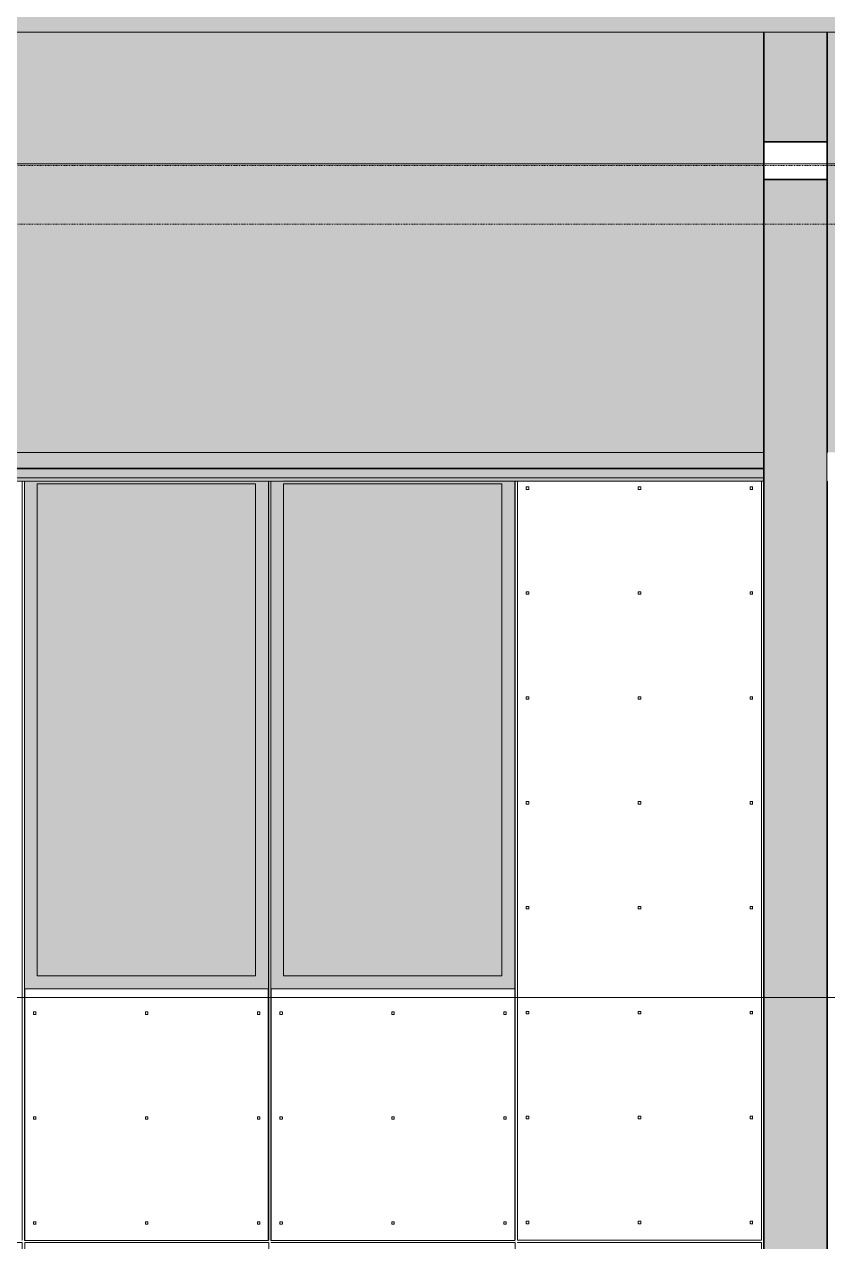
# Model space of a CAD drawing. Header units: inches. Extents: x 1750 to 7619, y -360 to 620.
# Drawn here: x 3175.7 to 3300.9, y 229.9 to 419.7 of the extents above; entities that cross this region are included whole.
import ezdxf

# ---------------------------------------------------------------- set-up
doc = ezdxf.new("R2010")
doc.units = ezdxf.units.IN
doc.header["$MEASUREMENT"] = 0
doc.linetypes.add('Aligning Line 1_8_', pattern=[0.25, 0.125, -0.125])
doc.linetypes.add('Grid Line 1_2_', pattern=[0.875, 0.5, -0.125, 0.125, -0.125])
for name, color, linetype, lineweight in [('0-1', 7, 'Continuous', 5), ('A-FLOR-LEVL-1', 51, 'Grid Line 1_2_', 9), ('A-GENM', 5, 'Continuous', 9), ('A-GLAZ', 151, 'Continuous', 13), ('A-GLAZ-1', 251, 'Continuous', 9), ('A-WALL', 113, 'Continuous', 13), ('A-WALL-PATT-1', 251, 'Continuous', 9), ('G-ANNO-SYMB', 111, 'Aligning Line 1_8_', 9), ('G-ANNO-SYMB-1', 191, 'Aligning Line 1_8_', 9)]:
    doc.layers.add(name, color=color, linetype=linetype, lineweight=lineweight)

# ---------------------------------------------------------------- blocks, each defined once
blk = doc.blocks.new('CTR - 2nd Phase_rvt-1-BUILDING ELEVATION - EAST')
at = {"layer": 'A-FLOR-LEVL-1'}
for p, q in [((1814.21, 398), (4168.71, 398)), ((1814.21, 268), (4168.71, 268))]:
    blk.add_line(p, q, dxfattribs=at)
at = {"layer": 'G-ANNO-SYMB-1'}
blk.add_line((1910.93, 388.59), (4072.04, 388.59), dxfattribs=at)
blk = doc.blocks.new('CTR - 1st Phase - Common Walls_rvt-1-BUILDING ELEVATION - EAST')
at = {"layer": 'A-FLOR-LEVL-1'}
for p, q in [((1814.21, 398), (4168.71, 398)), ((1814.21, 268), (4168.71, 268))]:
    blk.add_line(p, q, dxfattribs=at)
blk = doc.blocks.new('CTR - 1st Phase -Stairs _ Elevators_rvt-1-BUILDING ELEVATION - EAST')
at = {"layer": 'A-FLOR-LEVL-1'}
for p, q in [((1814.21, 398), (4168.71, 398)), ((1814.21, 268), (4168.71, 268))]:
    blk.add_line(p, q, dxfattribs=at)
blk = doc.blocks.new('Basic Wall _ EXT - FIBER CEMENT - LARGE - ___-2162455-BUILDING ELEVATION - EAST')
at = {"layer": 'A-WALL'}
for points in [[(3143.44, 350.53), (3290.91, 350.53), (3290.91, 353), (2944.94, 353), (2944.94, 350.53), (3126.55, 350.53)], [(2952.33, 350.46), (3290.91, 350.5), (3290.91, 350.53), (2944.94, 350.5), (2944.95, 350.46), (2948.67, 350.46)], [(3290.2, 349.02), (3290.91, 349.02), (3290.89, 350.46), (2944.94, 350.46), (2944.94, 349.02), (3261.62, 349.02)], [(3290.91, 348.68), (3290.91, 348.68), (3290.91, 349.02), (2944.94, 349.02), (2944.94, 348.68), (3290.04, 348.68)], [(3136.94, 348.55), (3290.91, 348.59), (3290.91, 348.68), (2944.94, 348.64), (2944.94, 348.55), (3126.55, 348.55)]]:
    blk.add_hatch(color=256, dxfattribs=at).paths.add_polyline_path(points, flags=0)
for p, q in [((2944.94, 353), (3290.91, 353)), ((3290.91, 353), (3290.91, 350.53)), ((2944.94, 350.53), (3290.91, 350.53)), ((2944.94, 350.46), (3290.91, 350.46)), ((3290.91, 350.53), (3290.91, 350.46)), ((3290.91, 350.46), (3290.91, 349.02)), ((2944.94, 349.02), (3290.91, 349.02)), ((2944.94, 348.51), (3290.91, 348.51)), ((3290.91, 349.02), (3290.91, 348.68)), ((3290.91, 348.68), (3290.91, 348.55)), ((3290.91, 348.55), (3290.91, 348.53)), ((3290.91, 348.53), (3290.91, 348.51))]:
    blk.add_line(p, q, dxfattribs=at)
blk = doc.blocks.new('Basic Wall _ EXT - FIBER CEMENT - SMALL - ___-2145929-BUILDING ELEVATION - EAST')
at = {"layer": 'A-WALL'}
blk.add_hatch(color=256, dxfattribs=at).paths.add_polyline_path([(2067.11, 418.54), (3867.29, 418.54), (3867.29, 423.66), (2061.36, 423.66), (2061.36, 418.54), (2062.89, 418.54)], flags=0)
blk.add_line((2061.36, 418.54), (3867.29, 418.54), dxfattribs=at)
blk = doc.blocks.new('_THE_ WINDOW _ DOOR - Window - 3rd Floor-V2-BUILDING ELEVATION - EAST')
at = {"layer": 'A-GLAZ'}
h = blk.add_hatch(color=256, dxfattribs=at)
h.paths.add_polyline_path([(3177.71, 269.37), (3213.74, 269.37), (3213.74, 348.51), (3175.71, 348.51), (3175.71, 269.37)], flags=0)
h.paths.add_polyline_path([(3194.09, 271.37), (3177.71, 271.37), (3177.71, 348.12), (3211.74, 348.12), (3211.74, 271.37)], flags=0)
blk.add_hatch(color=256, dxfattribs=at).paths.add_polyline_path([(3194.09, 271.37), (3211.74, 271.37), (3211.74, 348.12), (3177.71, 348.12), (3177.71, 271.37)], flags=0)
at = {"layer": 'A-GLAZ-1'}
h = blk.add_hatch(dxfattribs=at)
h.set_pattern_fill('FP_13', color=256, style=0, pattern_type=2)
h.set_pattern_definition([(0, (3215.48, 287.55), (-38.4, 120.38), [0.392, -38.007]), (0, (3215.48, 287.95), (-38.4, 120.38), [0.392, -38.007]), (0, (3215.48, 303.91), (-38.4, 120.38), [0.392, -38.007]), (0, (3215.48, 304.3), (-38.4, 120.38), [0.392, -38.007]), (0, (3215.48, 320.27), (-38.4, 120.38), [0.392, -38.007]), (0, (3215.48, 320.66), (-38.4, 120.38), [0.392, -38.007]), (0, (3215.48, 336.62), (-38.4, 120.38), [0.392, -38.007]), (0, (3215.48, 337.02), (-38.4, 120.38), [0.392, -38.007]), (0, (3215.48, 352.98), (-38.4, 120.38), [0.392, -38.007]), (0, (3215.48, 353.38), (-38.4, 120.38), [0.392, -38.007]), (0, (3215.48, 369.34), (-38.4, 120.38), [0.392, -38.007]), (0, (3215.48, 369.73), (-38.4, 120.375), [0.392, -38.007]), (0, (3215.48, 385.7), (-38.4, 120.375), [0.392, -38.007]), (0, (3215.48, 386.09), (-38.4, 120.375), [0.392, -38.007]), (0, (3215.48, 402.05), (-38.4, 120.375), [0.392, -38.007]), (0, (3215.48, 402.45), (-38.4, 120.375), [0.392, -38.007]), (0, (3232.93, 287.55), (-38.4, 120.38), [0.392, -38.007]), (0, (3232.93, 287.95), (-38.4, 120.38), [0.392, -38.007]), (0, (3232.93, 303.91), (-38.4, 120.38), [0.392, -38.007]), (0, (3232.93, 304.3), (-38.4, 120.38), [0.392, -38.007]), (0, (3232.93, 320.27), (-38.4, 120.38), [0.392, -38.007]), (0, (3232.93, 320.66), (-38.4, 120.38), [0.392, -38.007]), (0, (3232.93, 336.62), (-38.4, 120.38), [0.392, -38.007]), (0, (3232.93, 337.02), (-38.4, 120.38), [0.392, -38.007]), (0, (3232.93, 352.98), (-38.4, 120.38), [0.392, -38.007]), (0, (3232.93, 353.38), (-38.4, 120.38), [0.392, -38.007]), (0, (3232.93, 369.34), (-38.4, 120.375), [0.392, -38.007]), (0, (3232.93, 369.73), (-38.4, 120.375), [0.392, -38.007]), (0, (3232.93, 385.7), (-38.4, 120.375), [0.392, -38.007]), (0, (3232.93, 386.09), (-38.4, 120.375), [0.392, -38.007]), (0, (3232.93, 402.05), (-38.4, 120.375), [0.392, -38.007]), (0, (3232.93, 402.45), (-38.4, 120.375), [0.392, -38.007]), (0, (3250.38, 287.55), (-38.4, 120.38), [0.392, -38.007]), (0, (3250.38, 287.95), (-38.4, 120.38), [0.392, -38.007]), (0, (3250.38, 303.91), (-38.4, 120.38), [0.392, -38.007]), (0, (3250.38, 304.3), (-38.4, 120.38), [0.392, -38.007]), (0, (3250.38, 320.27), (-38.4, 120.38), [0.392, -38.007]), (0, (3250.38, 320.66), (-38.4, 120.38), [0.392, -38.007]), (0, (3250.38, 336.62), (-38.4, 120.38), [0.392, -38.007]), (0, (3250.38, 337.02), (-38.4, 120.38), [0.392, -38.007]), (0, (3250.38, 352.98), (-38.4, 120.38), [0.392, -38.007]), (0, (3250.38, 353.38), (-38.4, 120.38), [0.392, -38.007]), (0, (3250.38, 369.34), (-38.4, 120.375), [0.392, -38.007]), (0, (3250.38, 369.73), (-38.4, 120.375), [0.392, -38.007]), (0, (3250.38, 385.7), (-38.4, 120.375), [0.392, -38.007]), (0, (3250.38, 386.09), (-38.4, 120.375), [0.392, -38.007]), (0, (3250.38, 402.05), (-38.4, 120.375), [0.392, -38.007]), (0, (3250.38, 402.45), (-38.4, 120.375), [0.392, -38.007]), (90, (3213.736, 285), (-38.4, 2e-15), [120, -0.375]), (90, (3214.11, 285), (-38.4, 2e-15), [120, -0.375]), (90, (3215.477, 287.554), (-38.4, 2e-15), [0.392, -119.982]), (90, (3215.477, 303.91), (-38.4, 2e-15), [0.392, -119.982]), (90, (3215.477, 320.268), (-38.4, 2e-15), [0.392, -119.982]), (90, (3215.477, 336.625), (-38.4, 2e-15), [0.392, -119.982]), (90, (3215.477, 352.982), (-38.4, 2e-15), [0.392, -119.982]), (90, (3215.477, 369.34), (-38.4, 2e-15), [0.392, -119.982]), (90, (3215.477, 385.697), (-38.4, 2e-15), [0.392, -119.982]), (90, (3215.477, 402.054), (-38.4, 2e-15), [0.392, -119.982]), (90, (3215.87, 287.554), (-38.4, 2e-15), [0.392, -119.982]), (90, (3215.87, 303.91), (-38.4, 2e-15), [0.392, -119.982]), (90, (3215.87, 320.268), (-38.4, 2e-15), [0.392, -119.982]), (90, (3215.87, 336.625), (-38.4, 2e-15), [0.392, -119.982]), (90, (3215.87, 352.982), (-38.4, 2e-15), [0.392, -119.982]), (90, (3215.87, 369.34), (-38.4, 2e-15), [0.392, -119.982]), (90, (3215.87, 385.697), (-38.4, 2e-15), [0.392, -119.982]), (90, (3215.87, 402.054), (-38.4, 2e-15), [0.392, -119.982]), (90, (3232.927, 287.554), (-38.4, 2e-15), [0.392, -119.982]), (90, (3232.927, 303.91), (-38.4, 2e-15), [0.392, -119.982]), (90, (3232.927, 320.268), (-38.4, 2e-15), [0.392, -119.982]), (90, (3232.927, 336.625), (-38.4, 2e-15), [0.392, -119.982]), (90, (3232.927, 352.982), (-38.4, 2e-15), [0.392, -119.982]), (90, (3232.927, 369.34), (-38.4, 2e-15), [0.392, -119.982]), (90, (3232.927, 385.697), (-38.4, 2e-15), [0.392, -119.982]), (90, (3232.927, 402.054), (-38.4, 2e-15), [0.392, -119.982]), (90, (3233.32, 287.554), (-38.4, 2e-15), [0.392, -119.982]), (90, (3233.32, 303.91), (-38.4, 2e-15), [0.392, -119.982]), (90, (3233.32, 320.268), (-38.4, 2e-15), [0.392, -119.982]), (90, (3233.32, 336.625), (-38.4, 2e-15), [0.392, -119.982]), (90, (3233.32, 352.982), (-38.4, 2e-15), [0.392, -119.982]), (90, (3233.32, 369.34), (-38.4, 2e-15), [0.392, -119.982]), (90, (3233.32, 385.697), (-38.4, 2e-15), [0.392, -119.982]), (90, (3233.32, 402.054), (-38.4, 2e-15), [0.392, -119.982]), (90, (3250.377, 287.554), (-38.4, 2e-15), [0.392, -119.982]), (90, (3250.377, 303.91), (-38.4, 2e-15), [0.392, -119.982]), (90, (3250.377, 320.268), (-38.4, 2e-15), [0.392, -119.982]), (90, (3250.377, 336.625), (-38.4, 2e-15), [0.392, -119.982]), (90, (3250.377, 352.982), (-38.4, 2e-15), [0.392, -119.982]), (90, (3250.377, 369.34), (-38.4, 2e-15), [0.392, -119.982]), (90, (3250.377, 385.697), (-38.4, 2e-15), [0.392, -119.982]), (90, (3250.377, 402.054), (-38.4, 2e-15), [0.392, -119.982]), (90, (3250.77, 287.554), (-38.4, 2e-15), [0.392, -119.982]), (90, (3250.77, 303.91), (-38.4, 2e-15), [0.392, -119.982]), (90, (3250.77, 320.268), (-38.4, 2e-15), [0.392, -119.982]), (90, (3250.77, 336.625), (-38.4, 2e-15), [0.392, -119.982]), (90, (3250.77, 352.982), (-38.4, 2e-15), [0.392, -119.982]), (90, (3250.77, 369.34), (-38.4, 2e-15), [0.392, -119.982]), (90, (3250.77, 385.697), (-38.4, 2e-15), [0.392, -119.982]), (90, (3250.77, 402.054), (-38.4, 2e-15), [0.392, -119.982]), (180, (3252.14, 284.62), (-38.4, 120.38), [38.025, -0.375]), (180, (3252.14, 285), (-38.4, 120.38), [38.025, -0.375])])
h.paths.add_polyline_path([(3175.71, 230.12), (3213.74, 230.12), (3213.74, 269.37), (3175.71, 269.37), (3175.71, 251.92)], flags=0)
at = {"layer": 'A-GLAZ'}
for p, q in [((3175.71, 348.53), (3175.71, 269.37)), ((3177.71, 271.37), (3177.71, 348.12)), ((3177.71, 348.12), (3211.74, 348.12)), ((3211.74, 348.12), (3211.74, 271.37)), ((3213.74, 269.37), (3213.74, 348.52)), ((3211.74, 271.37), (3177.71, 271.37)), ((3175.71, 269.37), (3213.74, 269.37)), ((3175.71, 269.37), (3175.71, 230.12)), ((3213.74, 230.12), (3213.74, 269.37)), ((3175.71, 230.12), (3213.74, 230.12))]:
    blk.add_line(p, q, dxfattribs=at)
blk = doc.blocks.new('_THE_ WINDOW _ DOOR - Window - 3rd Floor-V1-BUILDING ELEVATION - EAST')
at = {"layer": 'A-GLAZ'}
h = blk.add_hatch(color=256, dxfattribs=at)
h.paths.add_polyline_path([(2868.51, 269.37), (2906.54, 269.37), (2906.54, 348.51), (2868.51, 348.51), (2868.51, 343.61)], flags=0)
h.paths.add_polyline_path([(2870.51, 271.37), (2870.51, 348.12), (2904.54, 348.12), (2904.54, 271.37)], flags=0)
blk.add_hatch(color=256, dxfattribs=at).paths.add_polyline_path([(2870.51, 271.37), (2904.54, 271.37), (2904.54, 348.12), (2870.51, 348.12), (2870.51, 305.4)], flags=0)
at = {"layer": 'A-GLAZ-1'}
h = blk.add_hatch(dxfattribs=at)
h.set_pattern_fill('FP_12', color=256, style=0, pattern_type=2)
h.set_pattern_definition([(0, (2908.28, 287.55), (-38.4, 120.38), [0.392, -38.007]), (0, (2908.28, 287.95), (-38.4, 120.38), [0.392, -38.007]), (0, (2908.28, 303.91), (-38.4, 120.38), [0.392, -38.007]), (0, (2908.28, 304.3), (-38.4, 120.38), [0.392, -38.007]), (0, (2908.28, 320.27), (-38.4, 120.38), [0.392, -38.007]), (0, (2908.28, 320.66), (-38.4, 120.38), [0.392, -38.007]), (0, (2908.28, 336.62), (-38.4, 120.38), [0.392, -38.007]), (0, (2908.28, 337.02), (-38.4, 120.38), [0.392, -38.007]), (0, (2908.28, 352.98), (-38.4, 120.38), [0.392, -38.007]), (0, (2908.28, 353.38), (-38.4, 120.38), [0.392, -38.007]), (0, (2908.28, 369.34), (-38.4, 120.38), [0.392, -38.007]), (0, (2908.28, 369.73), (-38.4, 120.375), [0.392, -38.007]), (0, (2908.28, 385.7), (-38.4, 120.375), [0.392, -38.007]), (0, (2908.28, 386.09), (-38.4, 120.375), [0.392, -38.007]), (0, (2908.28, 402.05), (-38.4, 120.375), [0.392, -38.007]), (0, (2908.28, 402.45), (-38.4, 120.375), [0.392, -38.007]), (0, (2925.73, 287.55), (-38.4, 120.38), [0.392, -38.007]), (0, (2925.73, 287.95), (-38.4, 120.38), [0.392, -38.007]), (0, (2925.73, 303.91), (-38.4, 120.38), [0.392, -38.007]), (0, (2925.73, 304.3), (-38.4, 120.38), [0.392, -38.007]), (0, (2925.73, 320.27), (-38.4, 120.38), [0.392, -38.007]), (0, (2925.73, 320.66), (-38.4, 120.38), [0.392, -38.007]), (0, (2925.73, 336.62), (-38.4, 120.38), [0.392, -38.007]), (0, (2925.73, 337.02), (-38.4, 120.38), [0.392, -38.007]), (0, (2925.73, 352.98), (-38.4, 120.38), [0.392, -38.007]), (0, (2925.73, 353.38), (-38.4, 120.38), [0.392, -38.007]), (0, (2925.73, 369.34), (-38.4, 120.375), [0.392, -38.007]), (0, (2925.73, 369.73), (-38.4, 120.375), [0.392, -38.007]), (0, (2925.73, 385.7), (-38.4, 120.375), [0.392, -38.007]), (0, (2925.73, 386.09), (-38.4, 120.375), [0.392, -38.007]), (0, (2925.73, 402.05), (-38.4, 120.375), [0.392, -38.007]), (0, (2925.73, 402.45), (-38.4, 120.375), [0.392, -38.007]), (0, (2943.18, 287.55), (-38.4, 120.38), [0.392, -38.007]), (0, (2943.18, 287.95), (-38.4, 120.38), [0.392, -38.007]), (0, (2943.18, 303.91), (-38.4, 120.38), [0.392, -38.007]), (0, (2943.18, 304.3), (-38.4, 120.38), [0.392, -38.007]), (0, (2943.18, 320.27), (-38.4, 120.38), [0.392, -38.007]), (0, (2943.18, 320.66), (-38.4, 120.38), [0.392, -38.007]), (0, (2943.18, 336.62), (-38.4, 120.38), [0.392, -38.007]), (0, (2943.18, 337.02), (-38.4, 120.38), [0.392, -38.007]), (0, (2943.18, 352.98), (-38.4, 120.38), [0.392, -38.007]), (0, (2943.18, 353.38), (-38.4, 120.38), [0.392, -38.007]), (0, (2943.18, 369.34), (-38.4, 120.375), [0.392, -38.007]), (0, (2943.18, 369.73), (-38.4, 120.375), [0.392, -38.007]), (0, (2943.18, 385.7), (-38.4, 120.375), [0.392, -38.007]), (0, (2943.18, 386.09), (-38.4, 120.375), [0.392, -38.007]), (0, (2943.18, 402.05), (-38.4, 120.375), [0.392, -38.007]), (0, (2943.18, 402.45), (-38.4, 120.375), [0.392, -38.007]), (90, (2906.536, 285), (-38.4, 2e-15), [120, -0.375]), (90, (2906.91, 285), (-38.4, 2e-15), [120, -0.375]), (90, (2908.277, 287.554), (-38.4, 2e-15), [0.392, -119.982]), (90, (2908.277, 303.91), (-38.4, 2e-15), [0.392, -119.982]), (90, (2908.277, 320.268), (-38.4, 2e-15), [0.392, -119.982]), (90, (2908.277, 336.625), (-38.4, 2e-15), [0.392, -119.982]), (90, (2908.277, 352.982), (-38.4, 2e-15), [0.392, -119.982]), (90, (2908.277, 369.34), (-38.4, 2e-15), [0.392, -119.982]), (90, (2908.277, 385.697), (-38.4, 2e-15), [0.392, -119.982]), (90, (2908.277, 402.054), (-38.4, 2e-15), [0.392, -119.982]), (90, (2908.67, 287.554), (-38.4, 2e-15), [0.392, -119.982]), (90, (2908.67, 303.91), (-38.4, 2e-15), [0.392, -119.982]), (90, (2908.67, 320.268), (-38.4, 2e-15), [0.392, -119.982]), (90, (2908.67, 336.625), (-38.4, 2e-15), [0.392, -119.982]), (90, (2908.67, 352.982), (-38.4, 2e-15), [0.392, -119.982]), (90, (2908.67, 369.34), (-38.4, 2e-15), [0.392, -119.982]), (90, (2908.67, 385.697), (-38.4, 2e-15), [0.392, -119.982]), (90, (2908.67, 402.054), (-38.4, 2e-15), [0.392, -119.982]), (90, (2925.727, 287.554), (-38.4, 2e-15), [0.392, -119.982]), (90, (2925.727, 303.91), (-38.4, 2e-15), [0.392, -119.982]), (90, (2925.727, 320.268), (-38.4, 2e-15), [0.392, -119.982]), (90, (2925.727, 336.625), (-38.4, 2e-15), [0.392, -119.982]), (90, (2925.727, 352.982), (-38.4, 2e-15), [0.392, -119.982]), (90, (2925.727, 369.34), (-38.4, 2e-15), [0.392, -119.982]), (90, (2925.727, 385.697), (-38.4, 2e-15), [0.392, -119.982]), (90, (2925.727, 402.054), (-38.4, 2e-15), [0.392, -119.982]), (90, (2926.12, 287.554), (-38.4, 2e-15), [0.392, -119.982]), (90, (2926.12, 303.91), (-38.4, 2e-15), [0.392, -119.982]), (90, (2926.12, 320.268), (-38.4, 2e-15), [0.392, -119.982]), (90, (2926.12, 336.625), (-38.4, 2e-15), [0.392, -119.982]), (90, (2926.12, 352.982), (-38.4, 2e-15), [0.392, -119.982]), (90, (2926.12, 369.34), (-38.4, 2e-15), [0.392, -119.982]), (90, (2926.12, 385.697), (-38.4, 2e-15), [0.392, -119.982]), (90, (2926.12, 402.054), (-38.4, 2e-15), [0.392, -119.982]), (90, (2943.177, 287.554), (-38.4, 2e-15), [0.392, -119.982]), (90, (2943.177, 303.91), (-38.4, 2e-15), [0.392, -119.982]), (90, (2943.177, 320.268), (-38.4, 2e-15), [0.392, -119.982]), (90, (2943.177, 336.625), (-38.4, 2e-15), [0.392, -119.982]), (90, (2943.177, 352.982), (-38.4, 2e-15), [0.392, -119.982]), (90, (2943.177, 369.34), (-38.4, 2e-15), [0.392, -119.982]), (90, (2943.177, 385.697), (-38.4, 2e-15), [0.392, -119.982]), (90, (2943.177, 402.054), (-38.4, 2e-15), [0.392, -119.982]), (90, (2943.57, 287.554), (-38.4, 2e-15), [0.392, -119.982]), (90, (2943.57, 303.91), (-38.4, 2e-15), [0.392, -119.982]), (90, (2943.57, 320.268), (-38.4, 2e-15), [0.392, -119.982]), (90, (2943.57, 336.625), (-38.4, 2e-15), [0.392, -119.982]), (90, (2943.57, 352.982), (-38.4, 2e-15), [0.392, -119.982]), (90, (2943.57, 369.34), (-38.4, 2e-15), [0.392, -119.982]), (90, (2943.57, 385.697), (-38.4, 2e-15), [0.392, -119.982]), (90, (2943.57, 402.054), (-38.4, 2e-15), [0.392, -119.982]), (180, (2944.94, 284.62), (-38.4, 120.38), [38.025, -0.375]), (180, (2944.94, 285), (-38.4, 120.38), [38.025, -0.375])])
h.paths.add_polyline_path([(2906.45, 230.12), (2906.54, 230.12), (2906.54, 269.37), (2868.51, 269.37), (2868.51, 230.12), (2892.8, 230.12)], flags=0)
at = {"layer": 'A-GLAZ'}
for p, q in [((2868.51, 348.52), (2868.51, 269.37)), ((2870.51, 271.37), (2870.51, 348.12)), ((2870.51, 348.12), (2904.54, 348.12)), ((2904.54, 348.12), (2904.54, 271.37)), ((2906.54, 269.37), (2906.54, 348.52)), ((2904.54, 271.37), (2870.51, 271.37)), ((2868.51, 269.37), (2906.54, 269.37)), ((2868.51, 269.37), (2868.51, 230.12)), ((2906.54, 230.12), (2906.54, 269.37)), ((2868.51, 230.12), (2906.54, 230.12))]:
    blk.add_line(p, q, dxfattribs=at)
blk = doc.blocks.new('Family1 - SCUPPER-V21-BUILDING ELEVATION - EAST')
at = {"layer": 'A-GENM'}
for points in [[(2369.44, 401.5), (2369.44, 418.54), (2369.31, 418.54), (2369.31, 401.5)], [(2369.44, 401.5), (2379.19, 401.5), (2379.19, 418.54), (2369.44, 418.54), (2369.44, 403)], [(2379.19, 401.5), (2379.31, 401.5), (2379.31, 418.54), (2379.19, 418.54), (2379.19, 401.75)], [(2369.44, 109.75), (2369.44, 395.5), (2369.31, 395.5), (2369.31, 109.75)], [(2369.44, 109.87), (2379.19, 109.87), (2379.19, 395.5), (2369.44, 395.5), (2369.44, 112)], [(2379.31, 109.75), (2379.31, 395.5), (2379.19, 395.5), (2379.19, 109.75)]]:
    blk.add_hatch(color=256, dxfattribs=at).paths.add_polyline_path(points, flags=0)
h = blk.add_hatch(color=256, dxfattribs=at)
h.paths.add_polyline_path([(2369.31, 395.5), (2379.31, 395.5), (2379.31, 401.5), (2369.31, 401.5), (2369.31, 395.62)], flags=0)
h.paths.add_polyline_path([(2379.19, 395.62), (2369.44, 395.62), (2369.44, 401.37), (2379.19, 401.37)], flags=0)
for p, q in [((2369.31, 418.54), (2369.31, 401.5)), ((2369.44, 418.54), (2369.44, 401.5)), ((2379.19, 418.54), (2379.19, 401.5)), ((2379.31, 418.54), (2379.31, 401.5)), ((2369.31, 401.5), (2369.31, 395.5)), ((2379.31, 401.5), (2369.31, 401.5)), ((2369.44, 401.37), (2379.19, 401.37)), ((2369.44, 395.62), (2369.44, 401.37)), ((2379.19, 401.37), (2379.19, 395.62)), ((2379.31, 395.5), (2379.31, 401.5)), ((2369.31, 395.5), (2369.31, 353)), ((2369.31, 395.5), (2379.31, 395.5)), ((2379.19, 395.62), (2369.44, 395.62)), ((2369.44, 395.5), (2369.44, 109.75)), ((2379.19, 395.5), (2379.19, 109.75)), ((2379.31, 395.5), (2379.31, 353)), ((2369.31, 348.52), (2369.31, 109.75)), ((2379.31, 348.52), (2379.31, 109.75))]:
    blk.add_line(p, q, dxfattribs=at)

msp = doc.modelspace()

# ---------------------------------------------------------------- hatches: boundary and pattern name
at = {"layer": 'A-WALL-PATT-1'}
h = msp.add_hatch(dxfattribs=at)
h.set_pattern_fill('FP_4', color=256, style=0, pattern_type=2)
h.set_pattern_definition([(0, (3868.28, 121.404), (-38.4, 76.8), [0.392, -38.007]), (0, (3868.28, 121.796), (-38.4, 76.8), [0.392, -38.007]), (0, (3868.28, 131.004), (-38.4, 76.8), [0.392, -38.007]), (0, (3868.28, 131.396), (-38.4, 76.8), [0.392, -38.007]), (0, (3868.28, 140.604), (-38.4, 76.8), [0.392, -38.007]), (0, (3868.28, 140.996), (-38.4, 76.8), [0.392, -38.007]), (0, (3868.28, 150.204), (-38.4, 76.8), [0.392, -38.007]), (0, (3868.28, 150.596), (-38.4, 76.8), [0.392, -38.007]), (0, (3868.28, 159.804), (-38.4, 76.8), [0.392, -38.007]), (0, (3868.28, 160.196), (-38.4, 76.8), [0.392, -38.007]), (0, (3868.28, 169.404), (-38.4, 76.8), [0.392, -38.007]), (0, (3868.28, 169.796), (-38.4, 76.8), [0.392, -38.007]), (0, (3868.28, 179.004), (-38.4, 76.8), [0.392, -38.007]), (0, (3868.28, 179.396), (-38.4, 76.8), [0.392, -38.007]), (0, (3868.28, 188.604), (-38.4, 76.8), [0.392, -38.007]), (0, (3868.28, 188.996), (-38.4, 76.8), [0.392, -38.007]), (0, (3903.18, 121.404), (-38.4, 76.8), [0.392, -38.007]), (0, (3903.18, 121.796), (-38.4, 76.8), [0.392, -38.007]), (0, (3903.18, 131.004), (-38.4, 76.8), [0.392, -38.007]), (0, (3903.18, 131.396), (-38.4, 76.8), [0.392, -38.007]), (0, (3903.18, 140.604), (-38.4, 76.8), [0.392, -38.007]), (0, (3903.18, 140.996), (-38.4, 76.8), [0.392, -38.007]), (0, (3903.18, 150.204), (-38.4, 76.8), [0.392, -38.007]), (0, (3903.18, 150.596), (-38.4, 76.8), [0.392, -38.007]), (0, (3903.18, 159.804), (-38.4, 76.8), [0.392, -38.007]), (0, (3903.18, 160.196), (-38.4, 76.8), [0.392, -38.007]), (0, (3903.18, 169.404), (-38.4, 76.8), [0.392, -38.007]), (0, (3903.18, 169.796), (-38.4, 76.8), [0.392, -38.007]), (0, (3903.18, 179.004), (-38.4, 76.8), [0.392, -38.007]), (0, (3903.18, 179.396), (-38.4, 76.8), [0.392, -38.007]), (0, (3903.18, 188.604), (-38.4, 76.8), [0.392, -38.007]), (0, (3903.18, 188.996), (-38.4, 76.8), [0.392, -38.007]), (90, (3866.536, 116.8), (-38.4, 2e-15), [76.8, 0, 0, 0]), (90, (3866.91, 116.8), (-38.4, 2e-15), [76.8, 0, 0, 0]), (90, (3868.277, 121.404), (-38.4, 2e-15), [0.392, -76.407]), (90, (3868.277, 131.004), (-38.4, 2e-15), [0.392, -76.407]), (90, (3868.277, 140.604), (-38.4, 2e-15), [0.392, -76.407]), (90, (3868.277, 150.204), (-38.4, 2e-15), [0.392, -76.407]), (90, (3868.277, 159.804), (-38.4, 2e-15), [0.392, -76.407]), (90, (3868.277, 169.404), (-38.4, 2e-15), [0.392, -76.407]), (90, (3868.277, 179.004), (-38.4, 2e-15), [0.392, -76.407]), (90, (3868.277, 188.604), (-38.4, 2e-15), [0.392, -76.407]), (90, (3868.67, 121.404), (-38.4, 2e-15), [0.392, -76.407]), (90, (3868.67, 131.004), (-38.4, 2e-15), [0.392, -76.407]), (90, (3868.67, 140.604), (-38.4, 2e-15), [0.392, -76.407]), (90, (3868.67, 150.204), (-38.4, 2e-15), [0.392, -76.407]), (90, (3868.67, 159.804), (-38.4, 2e-15), [0.392, -76.407]), (90, (3868.67, 169.404), (-38.4, 2e-15), [0.392, -76.407]), (90, (3868.67, 179.004), (-38.4, 2e-15), [0.392, -76.407]), (90, (3868.67, 188.604), (-38.4, 2e-15), [0.392, -76.407]), (90, (3903.177, 121.404), (-38.4, 2e-15), [0.392, -76.407]), (90, (3903.177, 131.004), (-38.4, 2e-15), [0.392, -76.407]), (90, (3903.177, 140.604), (-38.4, 2e-15), [0.392, -76.407]), (90, (3903.177, 150.204), (-38.4, 2e-15), [0.392, -76.407]), (90, (3903.177, 159.804), (-38.4, 2e-15), [0.392, -76.407]), (90, (3903.177, 169.404), (-38.4, 2e-15), [0.392, -76.407]), (90, (3903.177, 179.004), (-38.4, 2e-15), [0.392, -76.407]), (90, (3903.177, 188.604), (-38.4, 2e-15), [0.392, -76.407]), (90, (3903.57, 121.404), (-38.4, 2e-15), [0.392, -76.407]), (90, (3903.57, 131.004), (-38.4, 2e-15), [0.392, -76.407]), (90, (3903.57, 140.604), (-38.4, 2e-15), [0.392, -76.407]), (90, (3903.57, 150.204), (-38.4, 2e-15), [0.392, -76.407]), (90, (3903.57, 159.804), (-38.4, 2e-15), [0.392, -76.407]), (90, (3903.57, 169.404), (-38.4, 2e-15), [0.392, -76.407]), (90, (3903.57, 179.004), (-38.4, 2e-15), [0.392, -76.407]), (90, (3903.57, 188.604), (-38.4, 2e-15), [0.392, -76.407]), (180, (3904.936, 116.8), (-38.4, 76.8), [38.025, -0.375]), (180, (3904.936, 126.4), (-38.4, 76.8), [38.025, -0.375]), (180, (3904.936, 136), (-38.4, 76.8), [38.025, -0.375]), (180, (3904.936, 145.6), (-38.4, 76.8), [38.025, -0.375]), (180, (3904.936, 155.2), (-38.4, 76.8), [38.025, -0.375]), (180, (3904.936, 164.8), (-38.4, 76.8), [38.025, -0.375]), (180, (3904.936, 174.4), (-38.4, 76.8), [38.025, -0.375]), (180, (3904.936, 184), (-38.4, 76.8), [38.025, -0.375])])
h.paths.add_polyline_path([(2067.9237, 353), (2369.3112, 353), (2369.3112, 418.5388), (2067.9237, 418.5388), (2067.9237, 355.0685)], flags=0)
h.paths.add_polyline_path([(3396.6922, 353), (3549.3362, 353), (3549.3362, 418.5388), (3300.9112, 418.5388), (3300.9112, 353), (3329.1577, 353)], flags=0)
h.paths.add_polyline_path([(3278.1988, 353), (3290.9112, 353), (3290.9112, 418.5388), (2944.9362, 418.5388), (2944.9362, 353), (3261.6232, 353)], flags=0)
h.paths.add_polyline_path([(3852.5501, 353), (3860.7237, 353), (3860.7237, 418.5388), (3559.3362, 418.5388), (3559.3362, 353), (3835.6665, 353)], flags=0)
h.paths.add_polyline_path([(2379.3112, 353), (2638.1112, 353), (2638.1112, 418.5388), (2379.3112, 418.5388), (2379.3112, 355.0685)], flags=0)
h.paths.add_polyline_path([(2648.1112, 353), (2934.9362, 353), (2934.9362, 418.5388), (2648.1112, 418.5388), (2648.1112, 355.0685)], flags=0)
h = msp.add_hatch(dxfattribs=at)
h.set_pattern_fill('FP_2', color=256, style=0, pattern_type=2)
h.set_pattern_definition([(0, (3868.28, 112.3), (-38.4, 120.375), [0.392, -38.007]), (0, (3868.28, 112.7), (-38.4, 120.375), [0.392, -38.007]), (0, (3868.28, 128.66), (-38.4, 120.375), [0.392, -38.007]), (0, (3868.28, 129.05), (-38.4, 120.375), [0.392, -38.007]), (0, (3868.28, 145.02), (-38.4, 120.375), [0.392, -38.007]), (0, (3868.28, 145.41), (-38.4, 120.375), [0.392, -38.007]), (0, (3868.28, 161.38), (-38.4, 120.375), [0.392, -38.007]), (0, (3868.28, 161.77), (-38.4, 120.375), [0.392, -38.007]), (0, (3868.28, 177.73), (-38.4, 120.375), [0.392, -38.007]), (0, (3868.28, 178.12), (-38.4, 120.375), [0.392, -38.007]), (0, (3868.28, 194.09), (-38.4, 120.375), [0.392, -38.007]), (0, (3868.28, 194.48), (-38.4, 120.375), [0.392, -38.007]), (0, (3868.28, 210.45), (-38.4, 120.375), [0.392, -38.007]), (0, (3868.28, 210.84), (-38.4, 120.375), [0.392, -38.007]), (0, (3868.28, 226.8), (-38.4, 120.375), [0.392, -38.007]), (0, (3868.28, 227.2), (-38.4, 120.375), [0.392, -38.007]), (0, (3885.73, 112.3), (-38.4, 120.375), [0.392, -38.007]), (0, (3885.73, 112.7), (-38.4, 120.375), [0.392, -38.007]), (0, (3885.73, 128.66), (-38.4, 120.375), [0.392, -38.007]), (0, (3885.73, 129.05), (-38.4, 120.375), [0.392, -38.007]), (0, (3885.73, 145.02), (-38.4, 120.375), [0.392, -38.007]), (0, (3885.73, 145.41), (-38.4, 120.375), [0.392, -38.007]), (0, (3885.73, 161.38), (-38.4, 120.375), [0.392, -38.007]), (0, (3885.73, 161.77), (-38.4, 120.375), [0.392, -38.007]), (0, (3885.73, 177.73), (-38.4, 120.375), [0.392, -38.007]), (0, (3885.73, 178.12), (-38.4, 120.375), [0.392, -38.007]), (0, (3885.73, 194.09), (-38.4, 120.375), [0.392, -38.007]), (0, (3885.73, 194.48), (-38.4, 120.375), [0.392, -38.007]), (0, (3885.73, 210.45), (-38.4, 120.375), [0.392, -38.007]), (0, (3885.73, 210.84), (-38.4, 120.375), [0.392, -38.007]), (0, (3885.73, 226.8), (-38.4, 120.375), [0.392, -38.007]), (0, (3885.73, 227.2), (-38.4, 120.375), [0.392, -38.007]), (0, (3903.18, 112.3), (-38.4, 120.375), [0.392, -38.007]), (0, (3903.18, 112.7), (-38.4, 120.375), [0.392, -38.007]), (0, (3903.18, 128.66), (-38.4, 120.375), [0.392, -38.007]), (0, (3903.18, 129.05), (-38.4, 120.375), [0.392, -38.007]), (0, (3903.18, 145.02), (-38.4, 120.375), [0.392, -38.007]), (0, (3903.18, 145.41), (-38.4, 120.375), [0.392, -38.007]), (0, (3903.18, 161.38), (-38.4, 120.375), [0.392, -38.007]), (0, (3903.18, 161.77), (-38.4, 120.375), [0.392, -38.007]), (0, (3903.18, 177.73), (-38.4, 120.375), [0.392, -38.007]), (0, (3903.18, 178.12), (-38.4, 120.375), [0.392, -38.007]), (0, (3903.18, 194.09), (-38.4, 120.375), [0.392, -38.007]), (0, (3903.18, 194.48), (-38.4, 120.375), [0.392, -38.007]), (0, (3903.18, 210.45), (-38.4, 120.375), [0.392, -38.007]), (0, (3903.18, 210.84), (-38.4, 120.375), [0.392, -38.007]), (0, (3903.18, 226.8), (-38.4, 120.375), [0.392, -38.007]), (0, (3903.18, 227.2), (-38.4, 120.375), [0.392, -38.007]), (90, (3866.536, 109.75), (-38.4, 2e-15), [120, -0.375]), (90, (3866.91, 109.75), (-38.4, 2e-15), [120, -0.375]), (90, (3868.277, 112.304), (-38.4, 2e-15), [0.392, -119.982]), (90, (3868.277, 128.66), (-38.4, 2e-15), [0.392, -119.982]), (90, (3868.277, 145.018), (-38.4, 2e-15), [0.392, -119.982]), (90, (3868.277, 161.375), (-38.4, 2e-15), [0.392, -119.982]), (90, (3868.277, 177.732), (-38.4, 2e-15), [0.392, -119.982]), (90, (3868.277, 194.09), (-38.4, 2e-15), [0.392, -119.982]), (90, (3868.277, 210.447), (-38.4, 2e-15), [0.392, -119.982]), (90, (3868.277, 226.804), (-38.4, 2e-15), [0.392, -119.982]), (90, (3868.67, 112.304), (-38.4, 2e-15), [0.392, -119.982]), (90, (3868.67, 128.66), (-38.4, 2e-15), [0.392, -119.982]), (90, (3868.67, 145.018), (-38.4, 2e-15), [0.392, -119.982]), (90, (3868.67, 161.375), (-38.4, 2e-15), [0.392, -119.982]), (90, (3868.67, 177.732), (-38.4, 2e-15), [0.392, -119.982]), (90, (3868.67, 194.09), (-38.4, 2e-15), [0.392, -119.982]), (90, (3868.67, 210.447), (-38.4, 2e-15), [0.392, -119.982]), (90, (3868.67, 226.804), (-38.4, 2e-15), [0.392, -119.982]), (90, (3885.727, 112.304), (-38.4, 2e-15), [0.392, -119.982]), (90, (3885.727, 128.66), (-38.4, 2e-15), [0.392, -119.982]), (90, (3885.727, 145.018), (-38.4, 2e-15), [0.392, -119.982]), (90, (3885.727, 161.375), (-38.4, 2e-15), [0.392, -119.982]), (90, (3885.727, 177.732), (-38.4, 2e-15), [0.392, -119.982]), (90, (3885.727, 194.09), (-38.4, 2e-15), [0.392, -119.982]), (90, (3885.727, 210.447), (-38.4, 2e-15), [0.392, -119.982]), (90, (3885.727, 226.804), (-38.4, 2e-15), [0.392, -119.982]), (90, (3886.12, 112.304), (-38.4, 2e-15), [0.392, -119.982]), (90, (3886.12, 128.66), (-38.4, 2e-15), [0.392, -119.982]), (90, (3886.12, 145.018), (-38.4, 2e-15), [0.392, -119.982]), (90, (3886.12, 161.375), (-38.4, 2e-15), [0.392, -119.982]), (90, (3886.12, 177.732), (-38.4, 2e-15), [0.392, -119.982]), (90, (3886.12, 194.09), (-38.4, 2e-15), [0.392, -119.982]), (90, (3886.12, 210.447), (-38.4, 2e-15), [0.392, -119.982]), (90, (3886.12, 226.804), (-38.4, 2e-15), [0.392, -119.982]), (90, (3903.177, 112.304), (-38.4, 2e-15), [0.392, -119.982]), (90, (3903.177, 128.66), (-38.4, 2e-15), [0.392, -119.982]), (90, (3903.177, 145.018), (-38.4, 2e-15), [0.392, -119.982]), (90, (3903.177, 161.375), (-38.4, 2e-15), [0.392, -119.982]), (90, (3903.177, 177.732), (-38.4, 2e-15), [0.392, -119.982]), (90, (3903.177, 194.09), (-38.4, 2e-15), [0.392, -119.982]), (90, (3903.177, 210.447), (-38.4, 2e-15), [0.392, -119.982]), (90, (3903.177, 226.804), (-38.4, 2e-15), [0.392, -119.982]), (90, (3903.57, 112.304), (-38.4, 2e-15), [0.392, -119.982]), (90, (3903.57, 128.66), (-38.4, 2e-15), [0.392, -119.982]), (90, (3903.57, 145.018), (-38.4, 2e-15), [0.392, -119.982]), (90, (3903.57, 161.375), (-38.4, 2e-15), [0.392, -119.982]), (90, (3903.57, 177.732), (-38.4, 2e-15), [0.392, -119.982]), (90, (3903.57, 194.09), (-38.4, 2e-15), [0.392, -119.982]), (90, (3903.57, 210.447), (-38.4, 2e-15), [0.392, -119.982]), (90, (3903.57, 226.804), (-38.4, 2e-15), [0.392, -119.982]), (180, (3904.94, 109.38), (-38.4, 120.375), [38.025, -0.375]), (180, (3904.94, 109.75), (-38.4, 120.375), [38.025, -0.375])])
h.paths.add_polyline_path([(3290.5362, 109.75), (3290.9112, 109.75), (3290.9051, 348.5081), (3252.1362, 348.5081), (3252.1345, 230.125), (3214.1112, 230.125), (3214.1112, 348.5081), (3213.7362, 348.5081), (3213.7362, 230.125), (3175.7112, 230.125), (3175.7112, 348.5081), (3175.3362, 348.5081), (3175.3362, 230.125), (3137.3112, 230.125), (3137.3112, 348.5081), (3136.9362, 348.5081), (3136.9362, 230.125), (3098.9112, 230.1287), (3098.9037, 348.5081), (3098.5362, 348.5081), (3098.5362, 230.125), (3060.5112, 230.125), (3060.5112, 348.5081), (3021.7362, 348.5081), (3021.7362, 310), (3059.9487, 310), (3059.9487, 230.125), (2945.1237, 230.125), (2945.1237, 310), (2983.7112, 310), (2983.7112, 348.5081), (2944.9362, 348.5081), (2944.9362, 109.75), (2983.7112, 109.75), (2983.7112, 229.75), (3021.7362, 229.75), (3021.7362, 109.75), (3022.1112, 109.75), (3022.1112, 229.75), (3060.1362, 229.75), (3060.1362, 109.75), (3098.9112, 109.75), (3098.9112, 229.75), (3136.9362, 229.75), (3136.9362, 109.75), (3137.3112, 109.75), (3137.3112, 229.75), (3175.3362, 229.75), (3175.3362, 109.75), (3175.7112, 109.75), (3175.7112, 178), (3214.1112, 178), (3214.1148, 229.75), (3252.1362, 229.75), (3252.1362, 178), (3252.5112, 178), (3252.5112, 229.75), (3290.5362, 229.75), (3290.5362, 109.875)], flags=0)

# ---------------------------------------------------------------- linework, layer by layer
at = {"layer": 'A-FLOR-LEVL-1'}
for p, q in [((1814.9564, 398), (4167.9645, 398)), ((1814.9564, 268), (4167.9645, 268))]:
    msp.add_line(p, q, dxfattribs=at)
at = {"layer": 'A-WALL'}
for p, q in [((3290.9112, 401.4999), (3290.9112, 418.5388)), ((3290.9112, 353), (3290.9112, 395.4999)), ((3290.9112, 109.75), (3290.9112, 348.5165)), ((3175.7112, 230.125), (3175.7112, 269.375)), ((3213.7362, 269.375), (3213.7362, 230.125)), ((3214.1112, 230.125), (3214.1112, 269.375)), ((3252.1362, 269.375), (3252.1362, 230.125)), ((3213.7362, 230.125), (3175.7112, 230.125)), ((3252.1362, 230.125), (3214.1112, 230.125))]:
    msp.add_line(p, q, dxfattribs=at)
at = {"layer": 'G-ANNO-SYMB'}
msp.add_line((1910.9332, 397.7608), (4072.0372, 397.7608), dxfattribs=at)

# ---------------------------------------------------------------- block references
at = {"layer": '0-1'}
for name in ['CTR - 2nd Phase_rvt-1-BUILDING ELEVATION - EAST', 'CTR - 1st Phase - Common Walls_rvt-1-BUILDING ELEVATION - EAST', 'CTR - 1st Phase -Stairs _ Elevators_rvt-1-BUILDING ELEVATION - EAST']:
    msp.add_blockref(name, (0, 0), dxfattribs=at)
at = {"layer": 'A-GENM'}
msp.add_blockref('Family1 - SCUPPER-V21-BUILDING ELEVATION - EAST', (921.6, 0), dxfattribs=at)
at = {"layer": 'A-GLAZ'}
for name, p in [('_THE_ WINDOW _ DOOR - Window - 3rd Floor-V2-BUILDING ELEVATION - EAST', (0, 0)), ('_THE_ WINDOW _ DOOR - Window - 3rd Floor-V1-BUILDING ELEVATION - EAST', (345.6, 0))]:
    msp.add_blockref(name, p, dxfattribs=at)
at = {"layer": 'A-WALL'}
for name in ['Basic Wall _ EXT - FIBER CEMENT - SMALL - ___-2145929-BUILDING ELEVATION - EAST', 'Basic Wall _ EXT - FIBER CEMENT - LARGE - ___-2162455-BUILDING ELEVATION - EAST']:
    msp.add_blockref(name, (0, 0), dxfattribs=at)

doc.saveas('drawing.dxf')
